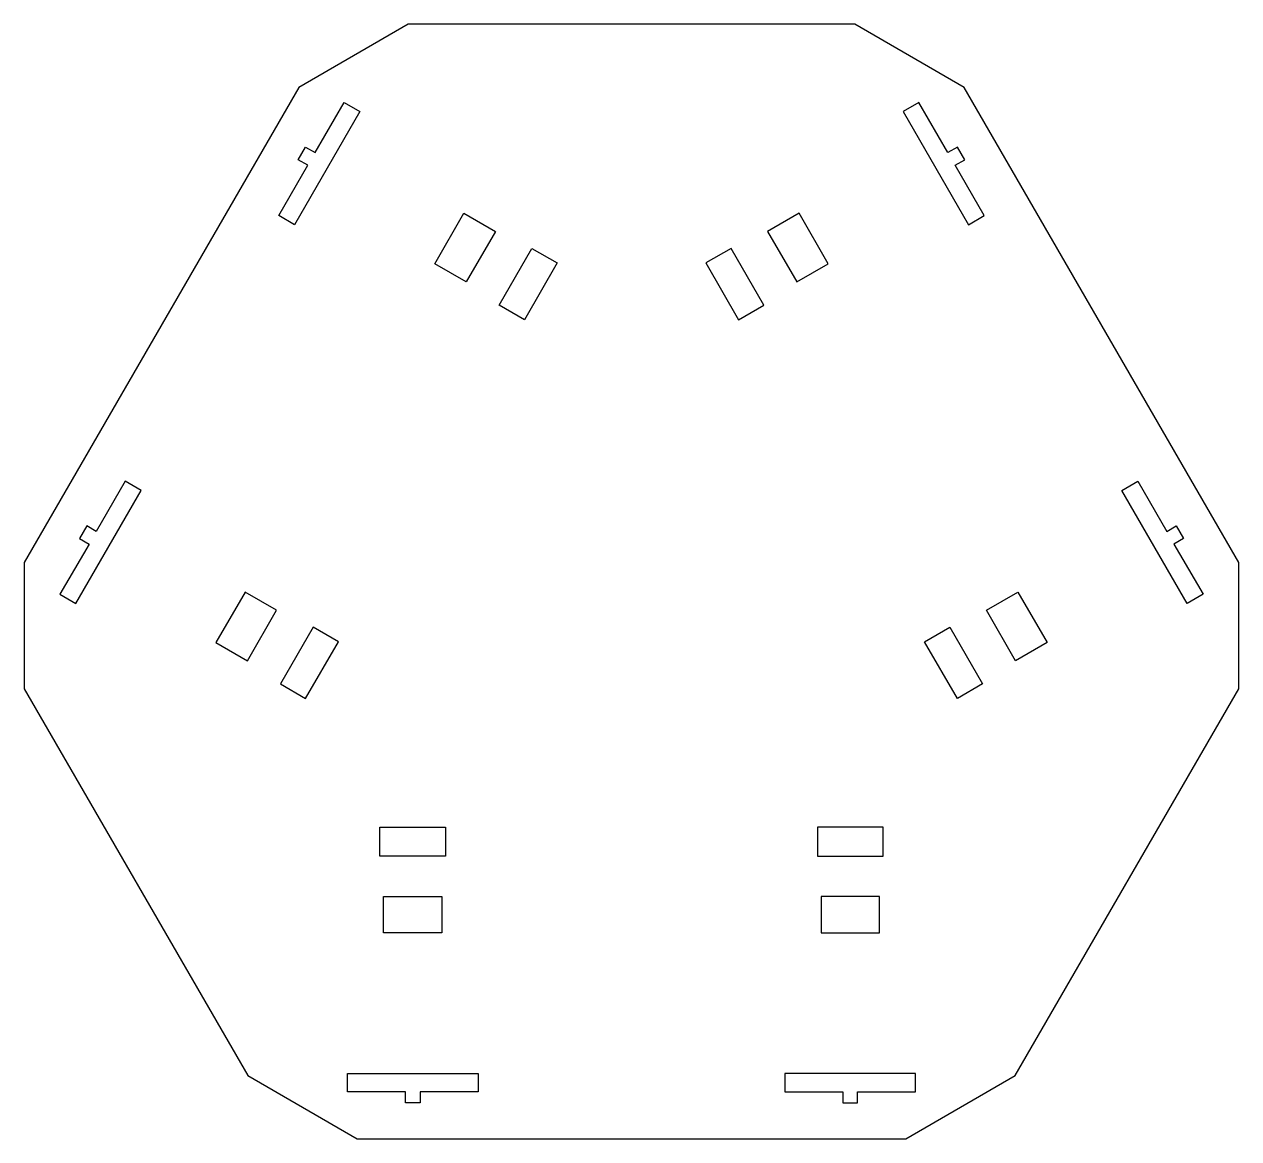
# Model space of a CAD drawing. Header units: millimetres. Extents: x -83 to 83, y -74 to 78.
import ezdxf

# ---------------------------------------------------------------- set-up
doc = ezdxf.new("R2010")
doc.units = ezdxf.units.MM

msp = doc.modelspace()

# ---------------------------------------------------------------- linework, layer by layer
at = {"color": 7, "linetype": 'Continuous', "lineweight": 25}
for p, q in [((-30.64, 78.46), (-45.64, 69.8)), ((30.64, 78.46), (-30.64, 78.46)), ((45.64, 69.8), (30.64, 78.46)), ((-45.64, 69.8), (-83.26, 4.63)), ((83.26, 4.63), (45.64, 69.8)), ((-43.39, 60.85), (-39.41, 67.74)), ((-39.41, 67.74), (-37.23, 66.48)), ((39.41, 67.74), (37.23, 66.48)), ((43.39, 60.85), (39.41, 67.74)), ((-37.23, 66.48), (-46.19, 50.96)), ((37.23, 66.48), (46.19, 50.96)), ((-45.69, 59.86), (-44.69, 61.6)), ((-44.69, 61.6), (-43.39, 60.85)), ((44.69, 61.6), (43.39, 60.85)), ((45.69, 59.86), (44.69, 61.6)), ((-48.37, 52.22), (-44.39, 59.11)), ((-44.39, 59.11), (-45.69, 59.86)), ((44.39, 59.11), (45.69, 59.86)), ((48.37, 52.22), (44.39, 59.11)), ((-46.19, 50.96), (-48.37, 52.22)), ((-26.99, 45.61), (-22.99, 52.53)), ((-22.99, 52.53), (-18.66, 50.03)), ((22.99, 52.53), (18.66, 50.03)), ((26.99, 45.61), (22.99, 52.53)), ((46.19, 50.96), (48.37, 52.22)), ((-18.66, 50.03), (-22.66, 43.11)), ((18.66, 50.03), (22.66, 43.11)), ((-18.15, 39.92), (-13.65, 47.72)), ((-13.65, 47.72), (-10.19, 45.72)), ((13.65, 47.72), (10.19, 45.72)), ((18.15, 39.92), (13.65, 47.72)), ((-22.66, 43.11), (-26.99, 45.61)), ((-10.19, 45.72), (-14.69, 37.92)), ((10.19, 45.72), (14.69, 37.92)), ((22.66, 43.11), (26.99, 45.61)), ((-14.69, 37.92), (-18.15, 39.92)), ((14.69, 37.92), (18.15, 39.92)), ((-69.41, 15.78), (-73.39, 8.89)), ((-67.23, 14.52), (-69.41, 15.78)), ((67.23, 14.52), (69.41, 15.78)), ((69.41, 15.78), (73.39, 8.89)), ((-76.19, -1), (-67.23, 14.52)), ((76.19, -1), (67.23, 14.52)), ((-74.69, 9.64), (-75.69, 7.9)), ((-73.39, 8.89), (-74.69, 9.64)), ((73.39, 8.89), (74.69, 9.64)), ((74.69, 9.64), (75.69, 7.9)), ((-74.39, 7.15), (-78.37, 0.26)), ((-75.69, 7.9), (-74.39, 7.15)), ((75.69, 7.9), (74.39, 7.15)), ((74.39, 7.15), (78.37, 0.26)), ((-83.26, 4.63), (-83.26, -12.69)), ((83.26, -12.69), (83.26, 4.63)), ((-78.37, 0.26), (-76.19, -1)), ((-52.99, 0.57), (-56.99, -6.35)), ((-48.66, -1.93), (-52.99, 0.57)), ((48.66, -1.93), (52.99, 0.57)), ((52.99, 0.57), (56.99, -6.35)), ((78.37, 0.26), (76.19, -1)), ((-52.66, -8.85), (-48.66, -1.93)), ((52.66, -8.85), (48.66, -1.93)), ((-43.65, -4.24), (-48.15, -12.04)), ((-40.19, -6.24), (-43.65, -4.24)), ((40.19, -6.24), (43.65, -4.24)), ((43.65, -4.24), (48.15, -12.04)), ((-56.99, -6.35), (-52.66, -8.85)), ((-44.69, -14.04), (-40.19, -6.24)), ((44.69, -14.04), (40.19, -6.24)), ((56.99, -6.35), (52.66, -8.85)), ((-83.26, -12.69), (-52.62, -65.76)), ((-48.15, -12.04), (-44.69, -14.04)), ((48.15, -12.04), (44.69, -14.04)), ((52.63, -65.76), (83.26, -12.69)), ((-34.5, -35.68), (-34.5, -31.68)), ((-34.5, -31.68), (-25.5, -31.68)), ((-25.5, -31.68), (-25.5, -35.68)), ((25.5, -31.68), (25.5, -35.68)), ((34.5, -31.68), (25.5, -31.68)), ((34.5, -35.68), (34.5, -31.68)), ((-25.5, -35.68), (-34.5, -35.68)), ((25.5, -35.68), (34.5, -35.68)), ((-34, -46.18), (-34, -41.18)), ((-34, -41.18), (-26, -41.18)), ((-26, -41.18), (-26, -46.18)), ((26, -41.18), (26, -46.18)), ((34, -41.18), (26, -41.18)), ((34, -46.18), (34, -41.18)), ((-26, -46.18), (-34, -46.18)), ((26, -46.18), (34, -46.18)), ((-52.62, -65.76), (-37.62, -74.42)), ((-38.96, -68), (-38.96, -65.48)), ((-38.96, -65.48), (-21.04, -65.48)), ((-21.04, -65.48), (-21.04, -68)), ((21.04, -65.48), (21.04, -68)), ((38.96, -65.48), (21.04, -65.48)), ((37.63, -74.42), (52.63, -65.76)), ((38.96, -68), (38.96, -65.48)), ((-31, -68), (-38.96, -68)), ((-31, -69.5), (-31, -68)), ((-21.04, -68), (-29, -68)), ((-29, -68), (-29, -69.5)), ((21.04, -68), (29, -68)), ((29, -68), (29, -69.5)), ((31, -68), (38.96, -68)), ((31, -69.5), (31, -68)), ((-29, -69.5), (-31, -69.5)), ((29, -69.5), (31, -69.5)), ((-37.62, -74.42), (37.63, -74.42))]:
    msp.add_line(p, q, dxfattribs=at)

doc.saveas('drawing.dxf')
